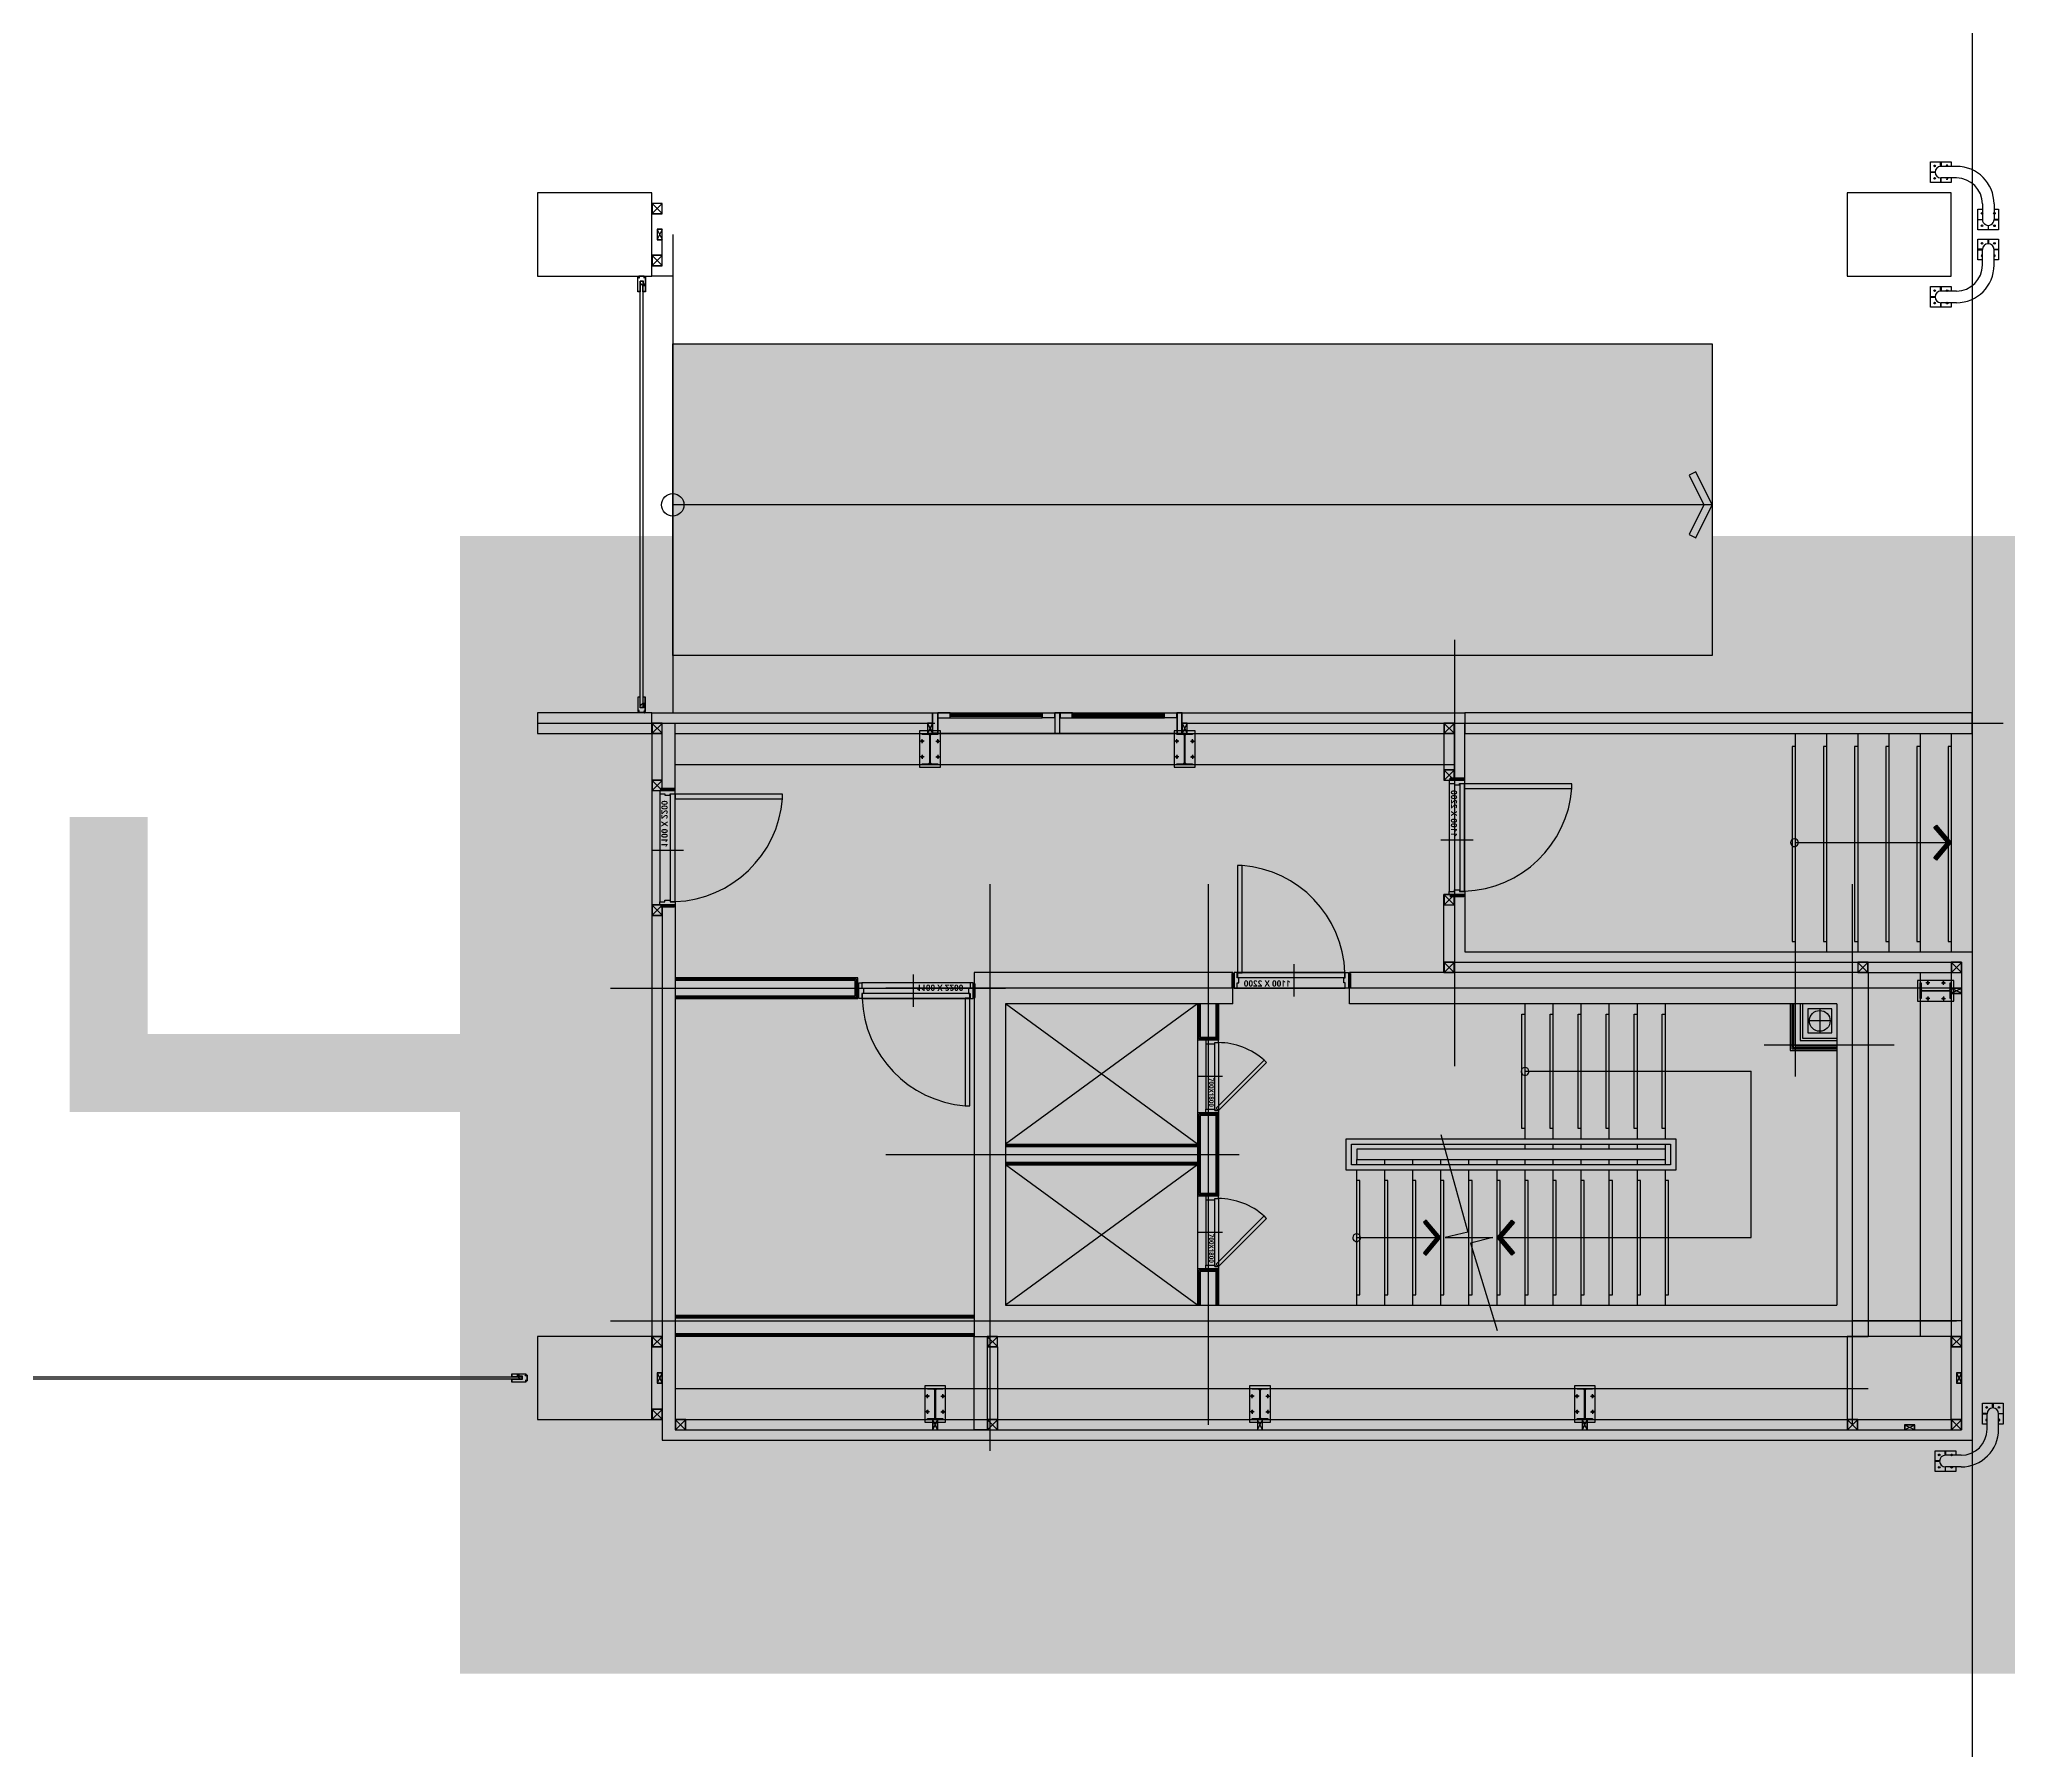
# Model space of a CAD drawing. Header units: millimetres. Extents: x 0 to 356400, y 0 to 68257.
# Drawn here: x 66190 to 66948, y 4774 to 5433 of the extents above; entities that cross this region are included whole.
import ezdxf
from ezdxf.enums import TextEntityAlignment as Align

# ---------------------------------------------------------------- set-up
doc = ezdxf.new("R2010")
doc.units = ezdxf.units.MM
doc.header["$LTSCALE"] = 75
doc.linetypes.add('HID', pattern=[2.3, 1.5, -0.8])
for name, color, linetype in [('1', 7, 'Continuous'), ('6', 6, 'Continuous'), ('8', 8, 'Continuous'), ('AA-XXXX-TXT1', 2, 'Continuous'), ('SS-PLATE', 32, 'Continuous')]:
    doc.layers.add(name, color=color, linetype=linetype)
doc.styles.add('SHP-나눔bo', font='')
doc.styles.get('SHP-나눔bo').set_extended_font_data('NanumGothic', bold=True)

# ---------------------------------------------------------------- blocks, each defined once
blk = doc.blocks.new('BOLT')
at = {"layer": '1', "color": 251}
for p, q in [((-21, 0), (21, 0)), ((0, -21), (0, 21))]:
    blk.add_line(p, q, dxfattribs=at)
at = {"layer": '6', "color": 251}
blk.add_circle((0, 0), 11, dxfattribs=at)
blk = doc.blocks.new('WC2_BP')
at = {"layer": 'SS-PLATE', "color": 251, "ltscale": 0.05}
blk.add_lwpolyline([(-175, -100), (175, -100), (175, 100), (-175, 100)], close=True, dxfattribs=at)
at = {"linetype": 'HID', "yscale": 0.909090909090909, "zscale": 0.909090909090909}
for p, xscale in [((-75, 75), -0.909090909090909), ((75, 75), 0.909090909090909)]:
    blk.add_blockref('BOLT', p, dxfattribs=dict(at, xscale=xscale))
at = {"linetype": 'HID', "yscale": 0.909090909090909, "zscale": 0.909090909090909, "rotation": 180}
for p, xscale in [((-75, -75), 0.909090909090909), ((75, -75), -0.909090909090909)]:
    blk.add_blockref('BOLT', p, dxfattribs=dict(at, xscale=xscale))
blk = doc.blocks.new('G$C7369CDF7')
at = {"layer": '8'}
h = blk.add_hatch(color=256, dxfattribs=at)
h.dxf.hatch_style = 1
h.paths.add_polyline_path([(54280, 45550), (54280, 55550), (51280, 55550), (51280, 45550)])
for p, q in [((54930, 50473), (54930, 58350)), ((61474, 58150), (61474, 58350)), ((61474, 58350), (61674, 58350)), ((61674, 58350), (61674, 58306)), ((49936, 58262), (50086, 58262)), ((49986, 58262), (49986, 58306)), ((49986, 58306), (50186, 58306)), ((50084, 58302), (50084, 58262)), ((50088, 58302), (50084, 58302)), ((50088, 58262), (50088, 58302)), ((50182, 58208), (50142, 58208)), ((50142, 58204), (50182, 58204)), ((50182, 58204), (50182, 58208)), ((50186, 58306), (50186, 58106)), ((50274, 58106), (50274, 58306)), ((50274, 58306), (50474, 58306)), ((50278, 58204), (50278, 58208)), ((50278, 58208), (50318, 58208)), ((50318, 58204), (50278, 58204)), ((50372, 58302), (50376, 58302)), ((50372, 58262), (50372, 58302)), ((50524, 58262), (50374, 58262)), ((50376, 58302), (50376, 58262)), ((50474, 58306), (50474, 58262)), ((61478, 58248), (61478, 58252)), ((61478, 58252), (61518, 58252)), ((61518, 58248), (61478, 58248)), ((61572, 58346), (61576, 58346)), ((61572, 58306), (61572, 58346)), ((61572, 58194), (61572, 58154)), ((61724, 58306), (61574, 58306)), ((61724, 58194), (61574, 58194)), ((61576, 58346), (61576, 58306)), ((61576, 58154), (61576, 58194)), ((61674, 58194), (61674, 58150)), ((21630, 58050), (97030, 58050)), ((49936, 58150), (50086, 58150)), ((49986, 58106), (49986, 58150)), ((50186, 58106), (49986, 58106)), ((50084, 58110), (50084, 58150)), ((50088, 58110), (50084, 58110)), ((50088, 58150), (50088, 58110)), ((50474, 58106), (50274, 58106)), ((50372, 58150), (50372, 58110)), ((50372, 58110), (50376, 58110)), ((50524, 58150), (50374, 58150)), ((50376, 58110), (50376, 58150)), ((50474, 58150), (50474, 58106)), ((55030, 58050), (54830, 58050)), ((54830, 58050), (54830, 53170)), ((55030, 53170), (55030, 58050)), ((55030, 58050), (55030, 58050)), ((57130, 53170), (57130, 58050)), ((57130, 58050), (61830, 58050)), ((61674, 58150), (61474, 58150)), ((61572, 58154), (61576, 58154)), ((61830, 45450), (61830, 58050)), ((49530, 57650), (49530, 57850)), ((49530, 57850), (49574, 57850)), ((49574, 57900), (49574, 57750)), ((49686, 57900), (49686, 57750)), ((49686, 57850), (49730, 57850)), ((49730, 57850), (49730, 57650)), ((50630, 57850), (49830, 57850)), ((49830, 57850), (49830, 56850)), ((50630, 56850), (50630, 57850)), ((50730, 57650), (50730, 57850)), ((50730, 57850), (50774, 57850)), ((50774, 57900), (50774, 57750)), ((50886, 57900), (50886, 57750)), ((50886, 57850), (50930, 57850)), ((50930, 57850), (50930, 57650)), ((55030, 57850), (57130, 57850)), ((55155, 57850), (55155, 57820)), ((55155, 57820), (57030, 57820)), ((55912, 57708), (56080, 57850)), ((56080, 57806), (55934, 57683)), ((56080, 56350), (56080, 57850)), ((56080, 57850), (56248, 57708)), ((56226, 57683), (56080, 57806)), ((57030, 57820), (57030, 57850)), ((57230, 53070), (57230, 57950)), ((57230, 57950), (61730, 57950)), ((57330, 57950), (57230, 57950)), ((57230, 57950), (57230, 57850)), ((57230, 57850), (57330, 57850)), ((57233, 57852), (57328, 57948)), ((57233, 57948), (57328, 57852)), ((57328, 57948), (57233, 57948)), ((57233, 57948), (57233, 57852)), ((57233, 57852), (57328, 57852)), ((57328, 57852), (57328, 57948)), ((57330, 57850), (57330, 57950)), ((57330, 57850), (60830, 57850)), ((57330, 57050), (57330, 57850)), ((57480, 57950), (57480, 56900)), ((57480, 57900), (57480, 47600)), ((57483, 57948, -103000), (57528, 57852, -103000)), ((57528, 57948, -103000), (57483, 57852, -103000)), ((57505, 57550, -103000), (57505, 57850, -103000)), ((60680, 57950), (60680, 56900)), ((60680, 44950), (60680, 57900)), ((60930, 57950), (60830, 57950)), ((60830, 57950), (60830, 57850)), ((61630, 57850), (60830, 57850)), ((60830, 57850), (60830, 56850)), ((60830, 57850), (60930, 57850)), ((60833, 57852), (60928, 57948)), ((60833, 57948), (60928, 57852)), ((60928, 57948), (60833, 57948)), ((60833, 57948), (60833, 57852)), ((60833, 57852), (60928, 57852)), ((60928, 57852), (60928, 57948)), ((60930, 57850), (60930, 57950)), ((61280, 57950, -103000), (61180, 57950, -103000)), ((61180, 57950, -103000), (61180, 57900, -103000)), ((61180, 57900, -103000), (61280, 57900, -103000)), ((61183, 57902, -103000), (61278, 57948, -103000)), ((61183, 57948, -103000), (61278, 57902, -103000)), ((61278, 57948, -103000), (61183, 57948, -103000)), ((61183, 57948, -103000), (61183, 57902, -103000)), ((61183, 57902, -103000), (61278, 57902, -103000)), ((61278, 57902, -103000), (61278, 57948, -103000)), ((61280, 57900, -103000), (61280, 57950, -103000)), ((61730, 57950), (61630, 57950)), ((61630, 57950), (61630, 57850)), ((61630, 56850), (61630, 57850)), ((61630, 57850), (61730, 57850)), ((61633, 57852), (61728, 57948)), ((61633, 57948), (61728, 57852)), ((61728, 57948), (61633, 57948)), ((61633, 57948), (61633, 57852)), ((61633, 57852), (61728, 57852)), ((61728, 57852), (61728, 57948)), ((61730, 45575), (61730, 57950)), ((61730, 57850), (61730, 57950)), ((61930, 57694), (61930, 57894)), ((61930, 57894), (61974, 57894)), ((61934, 57792), (61934, 57796)), ((61934, 57796), (61974, 57796)), ((61974, 57792), (61934, 57792)), ((61974, 57944), (61974, 57794)), ((62086, 57944), (62086, 57794)), ((62086, 57894), (62130, 57894)), ((62126, 57796), (62086, 57796)), ((62086, 57792), (62126, 57792)), ((62126, 57792), (62126, 57796)), ((62130, 57894), (62130, 57694)), ((49730, 57650), (49530, 57650)), ((49534, 57752), (49574, 57752)), ((49534, 57748), (49534, 57752)), ((49574, 57748), (49534, 57748)), ((49628, 57654), (49628, 57694)), ((49632, 57654), (49628, 57654)), ((49632, 57694), (49632, 57654)), ((49726, 57752), (49686, 57752)), ((49686, 57748), (49726, 57748)), ((49726, 57748), (49726, 57752)), ((50930, 57650), (50730, 57650)), ((50734, 57748), (50734, 57752)), ((50734, 57752), (50774, 57752)), ((50774, 57748), (50734, 57748)), ((50828, 57694), (50828, 57654)), ((50828, 57654), (50832, 57654)), ((50832, 57654), (50832, 57694)), ((50926, 57752), (50886, 57752)), ((50886, 57748), (50926, 57748)), ((50926, 57748), (50926, 57752)), ((55934, 57683), (55912, 57708)), ((56248, 57708), (56226, 57683)), ((57502, 57700, -103000), (57509, 57700, -103000)), ((62130, 57694), (61930, 57694)), ((62028, 57738), (62028, 57698)), ((62028, 57698), (62032, 57698)), ((62032, 57698), (62032, 57738)), ((55030, 57550), (57130, 57550)), ((55155, 57550), (55155, 57520)), ((55155, 57520), (57030, 57520)), ((57030, 57520), (57030, 57550)), ((57330, 57550), (60830, 57550)), ((61680, 57500, -103000), (61680, 57400, -103000)), ((61730, 57500, -103000), (61680, 57500, -103000)), ((61683, 57498, -103000), (61728, 57402, -103000)), ((61728, 57498, -103000), (61683, 57402, -103000)), ((61683, 57498, -103000), (61683, 57402, -103000)), ((61728, 57498, -103000), (61683, 57498, -103000)), ((61728, 57402, -103000), (61728, 57498, -103000)), ((61730, 57400, -103000), (61730, 57500, -103000)), ((55030, 57250), (57130, 57250)), ((55155, 57250), (55155, 57220)), ((55155, 57220), (57030, 57220)), ((57030, 57220), (57030, 57250)), ((58030, 57300), (58030, 56050)), ((61680, 57400, -103000), (61730, 57400, -103000)), ((61683, 57402, -103000), (61728, 57402, -103000)), ((57330, 57050), (57230, 57050)), ((57230, 57050), (57230, 56950)), ((57233, 56952), (57328, 57048)), ((57233, 57048), (57328, 56952)), ((57328, 57048), (57233, 57048)), ((57233, 57048), (57233, 56952)), ((57328, 56952), (57328, 57048)), ((57330, 57050), (60830, 57050)), ((57330, 57050), (57330, 52060)), ((57330, 56950), (57330, 57050)), ((60830, 48450), (60830, 57050)), ((61330, 45575), (61330, 57050)), ((61630, 45575), (61630, 57050)), ((49830, 56850), (50630, 56850)), ((55030, 56950), (57130, 56950)), ((55155, 56950), (55155, 56920)), ((55155, 56920), (57030, 56920)), ((61680, 56900), (56480, 56900)), ((57030, 56920), (57030, 56950)), ((57230, 56950), (57330, 56950)), ((57233, 56952), (57328, 56952)), ((60830, 56850), (61630, 56850)), ((61730, 56950), (61630, 56950)), ((61630, 56950), (61630, 56850)), ((61630, 56850), (61730, 56850)), ((61633, 56852), (61728, 56948)), ((61633, 56948), (61728, 56852)), ((61728, 56948), (61633, 56948)), ((61633, 56948), (61633, 56852)), ((61633, 56852), (61728, 56852)), ((61728, 56852), (61728, 56948)), ((61730, 56850), (61730, 56950)), ((55030, 56650), (57130, 56650)), ((55155, 56650), (55155, 56620)), ((57030, 56620), (57030, 56650)), ((57630, 56750), (60530, 56750)), ((57630, 56750), (57630, 52060)), ((57910, 56700), (57680, 56700)), ((57680, 56700), (57680, 56470)), ((57795, 56700), (57795, 56470)), ((57910, 56470), (57910, 56700)), ((57960, 56420), (57960, 56750)), ((57985, 56395), (57985, 56750)), ((58035, 56345), (58035, 56750)), ((58050, 56330), (58050, 56750)), ((58065, 56315), (58065, 56750)), ((58080, 56300), (58080, 56750)), ((60530, 48750), (60530, 56750)), ((55155, 56620), (57030, 56620)), ((57680, 56585), (57910, 56585)), ((57680, 56470), (57910, 56470)), ((55030, 56350), (57130, 56350)), ((55155, 56350), (55155, 56320)), ((55155, 56320), (57030, 56320)), ((57030, 56320), (57030, 56350)), ((57080, 56350), (58330, 56350)), ((57630, 56420), (57960, 56420)), ((57630, 56395), (57985, 56395)), ((57630, 56345), (58035, 56345)), ((57630, 56330), (58050, 56330)), ((57630, 56315), (58065, 56315)), ((57630, 56300), (58080, 56300)), ((58280, 53750), (58280, 55925)), ((59880, 55925), (58280, 55925)), ((59880, 53480), (59880, 55925)), ((51280, 45550), (51280, 55550)), ((51280, 55550), (54280, 55550)), ((52830, 55550), (52514, 55393)), ((52830, 55550), (52830, 45550)), ((53147, 55393), (52830, 55550)), ((54280, 55550), (54280, 45550)), ((52514, 55393), (52546, 55329)), ((52546, 55329), (52830, 55470)), ((52830, 55470), (53115, 55329)), ((53115, 55329), (53147, 55393)), ((54930, 50473), (54930, 55400)), ((54930, 50473), (54930, 55400)), ((54930, 50473), (54930, 55400)), ((58930, 52030), (58930, 55200)), ((58930, 55200), (59230, 55200)), ((58980, 52080), (58980, 55150)), ((58980, 55150), (59180, 55150)), ((59180, 55150), (59180, 52080)), ((59230, 55200), (59230, 52030)), ((60430, 55130), (59330, 55130)), ((59330, 55130), (59330, 55100)), ((60430, 55100), (60430, 55130)), ((58930, 55100), (57630, 55100)), ((57730, 55070), (57730, 55100)), ((58830, 55070), (57730, 55070)), ((58830, 55100), (58830, 55070)), ((59030, 55100), (58980, 55100)), ((59130, 55100), (59030, 55100)), ((59030, 55100), (59030, 52130)), ((59180, 55100), (59130, 55100)), ((59130, 52130), (59130, 55100)), ((60530, 55100), (59230, 55100)), ((58930, 54830), (57630, 54830)), ((57730, 54800), (57730, 54830)), ((58830, 54800), (57730, 54800)), ((58830, 54830), (58830, 54800)), ((59030, 54830), (58980, 54830)), ((59180, 54830), (59130, 54830)), ((60530, 54830), (59230, 54830)), ((60430, 54860), (59330, 54860)), ((59330, 54860), (59330, 54830)), ((60430, 54830), (60430, 54860)), ((60430, 54590), (59330, 54590)), ((59330, 54590), (59330, 54560)), ((60430, 54560), (60430, 54590)), ((58930, 54560), (57630, 54560)), ((57730, 54530), (57730, 54560)), ((58830, 54530), (57730, 54530)), ((58830, 54560), (58830, 54530)), ((59030, 54560), (58980, 54560)), ((59180, 54560), (59130, 54560)), ((60530, 54560), (59230, 54560)), ((58930, 54290), (57630, 54290)), ((57730, 54260), (57730, 54290)), ((58830, 54260), (57730, 54260)), ((58830, 54290), (58830, 54260)), ((59030, 54290), (58980, 54290)), ((59180, 54290), (59130, 54290)), ((60530, 54290), (59230, 54290)), ((60430, 54320), (59330, 54320)), ((59330, 54320), (59330, 54290)), ((60430, 54290), (60430, 54320)), ((61330, 54325, -103000), (61630, 54325, -103000)), ((61480, 54328, -103000), (61480, 54322, -103000)), ((61728, 54348, -103000), (61633, 54302, -103000)), ((61728, 54302, -103000), (61633, 54348, -103000)), ((58930, 54020), (57630, 54020)), ((57730, 53990), (57730, 54020)), ((58830, 54020), (58830, 53990)), ((59030, 54020), (58980, 54020)), ((59180, 54020), (59130, 54020)), ((60530, 54020), (59230, 54020)), ((60430, 54050), (59330, 54050)), ((59330, 54050), (59330, 54020)), ((60430, 54020), (60430, 54050)), ((58830, 53990), (57730, 53990)), ((58930, 53750), (57630, 53750)), ((57730, 53720), (57730, 53750)), ((58830, 53720), (57730, 53720)), ((58830, 53750), (58830, 53720)), ((59030, 53750), (58980, 53750)), ((59180, 53750), (59130, 53750)), ((60530, 53750), (59230, 53750)), ((60430, 53780), (59330, 53780)), ((59330, 53780), (59330, 53750)), ((59712, 53622), (59734, 53647)), ((59880, 53480), (59712, 53622)), ((59734, 53647), (59880, 53524)), ((59880, 53524), (60026, 53647)), ((60048, 53622), (59880, 53480)), ((60026, 53647), (60048, 53622)), ((60430, 53750), (60430, 53780)), ((59180, 53480), (59130, 53480)), ((60530, 53480), (59230, 53480)), ((60430, 53510), (59330, 53510)), ((59330, 53510), (59330, 53480)), ((59880, 52981), (59880, 53439)), ((59880, 53439), (59933, 53225)), ((59933, 53225), (60773, 53482)), ((60430, 53480), (60430, 53510)), ((56055, 53250), (56055, 52940)), ((60430, 53240), (59330, 53240)), ((59330, 53240), (59330, 53210)), ((60430, 53210), (60430, 53240)), ((54130, 53070), (58230, 53070)), ((54830, 53170), (55030, 53170)), ((54830, 45350), (54830, 53170)), ((55480, 53170), (54930, 53170)), ((54930, 50473), (54930, 53170)), ((55480, 53070), (54930, 53070)), ((55030, 53070), (54930, 53070)), ((54930, 53070), (54930, 52970)), ((54933, 52972), (55028, 53068)), ((54933, 53068), (55028, 52972)), ((55028, 53068), (54933, 53068)), ((54933, 53068), (54933, 52972)), ((55028, 52972), (55028, 53068)), ((55030, 45575), (55030, 53070)), ((55030, 52970), (55030, 53070)), ((55330, 45575), (55330, 53070)), ((55480, 53070), (55380, 53070)), ((55380, 53070), (55380, 52970)), ((55383, 52972), (55478, 53068)), ((55383, 53068), (55478, 52972)), ((55478, 53068), (55383, 53068)), ((55383, 53068), (55383, 52972)), ((55460, 53160), (55460, 53030)), ((55480, 53160), (55460, 53160)), ((55480, 53140), (55460, 53140)), ((55480, 53050), (55460, 53050)), ((55470, 53160), (55470, 53030)), ((55478, 52972), (55478, 53068)), ((55480, 53070), (55480, 53170)), ((55480, 53160), (55480, 53030)), ((55480, 52970), (55480, 53070)), ((55480, 52970), (55480, 53070)), ((56550, 53170), (55510, 53170)), ((56580, 53170), (56580, 53070)), ((56580, 53170), (57130, 53170)), ((56580, 53160), (56600, 53160)), ((56580, 53160), (56580, 53030)), ((56580, 53140), (56600, 53140)), ((56580, 53070), (57230, 53070)), ((56580, 52970), (56580, 53070)), ((56680, 53070), (56580, 53070)), ((56580, 53070), (56580, 52970)), ((56580, 53050), (56600, 53050)), ((56583, 52972), (56678, 53068)), ((56583, 53068), (56678, 52972)), ((56678, 53068), (56583, 53068)), ((56583, 53068), (56583, 52972)), ((56590, 53160), (56590, 53030)), ((56600, 53160), (56600, 53030)), ((56678, 52972), (56678, 53068)), ((56680, 52970), (56680, 53070)), ((57330, 53070), (57230, 53070)), ((57230, 53070), (57230, 52970)), ((57233, 52972), (57328, 53068)), ((57233, 53068), (57328, 52972)), ((57328, 53068), (57233, 53068)), ((57233, 53068), (57233, 52972)), ((57328, 52972), (57328, 53068)), ((57330, 52970), (57330, 53070)), ((58887, 52940), (59826, 53198)), ((59180, 53210), (59130, 53210)), ((60530, 53210), (59230, 53210)), ((59826, 53198), (59880, 52981)), ((54930, 52970), (55480, 52970)), ((54930, 52970), (55030, 52970)), ((54933, 52972), (55028, 52972)), ((55380, 52970), (55480, 52970)), ((55383, 52972), (55478, 52972)), ((55480, 53030), (55460, 53030)), ((55510, 53020), (56550, 53020)), ((56580, 53030), (56600, 53030)), ((57330, 52970), (56580, 52970)), ((56580, 52970), (56680, 52970)), ((56583, 52972), (56678, 52972)), ((57230, 52970), (57330, 52970)), ((57233, 52972), (57328, 52972)), ((59180, 52940), (59130, 52940)), ((60530, 52940), (59230, 52940)), ((60430, 52970), (59330, 52970)), ((59330, 52970), (59330, 52940)), ((59880, 52940), (59712, 52798)), ((59734, 52773), (59880, 52896)), ((59880, 52130), (59880, 52940)), ((60048, 52798), (59880, 52940)), ((59880, 52896), (60026, 52773)), ((60430, 52940), (60430, 52970)), ((59180, 52670), (59130, 52670)), ((60530, 52670), (59230, 52670)), ((60430, 52700), (59330, 52700)), ((59330, 52700), (59330, 52670)), ((59712, 52798), (59734, 52773)), ((60026, 52773), (60048, 52798)), ((60430, 52670), (60430, 52700)), ((59180, 52400), (59130, 52400)), ((60530, 52400), (59230, 52400)), ((60430, 52430), (59330, 52430)), ((59330, 52430), (59330, 52400)), ((60430, 52400), (60430, 52430)), ((59030, 52130), (59130, 52130)), ((59180, 52130), (59130, 52130)), ((60530, 52130), (59230, 52130)), ((60430, 52160), (59330, 52160)), ((59330, 52160), (59330, 52130)), ((60430, 52130), (60430, 52160)), ((57630, 52060), (57330, 52060)), ((57330, 52020), (57330, 50980)), ((57340, 52070), (57470, 52070)), ((57340, 52050), (57340, 52070)), ((57340, 52060), (57470, 52060)), ((57340, 52050), (57470, 52050)), ((57360, 52050), (57360, 52070)), ((57450, 52050), (57450, 52070)), ((57470, 52050), (57470, 52070)), ((57480, 50980), (57480, 52020)), ((59230, 52030), (58930, 52030)), ((59180, 52080), (58980, 52080)), ((57250, 51525), (57560, 51525)), ((58172, 51241), (58635, 50778)), ((58195, 51262), (58657, 50800)), ((59672, 51241), (60135, 50778)), ((59695, 51262), (60157, 50800)), ((61330, 51200, -103000), (61630, 51200, -103000)), ((61480, 51203, -103000), (61480, 51197, -103000)), ((61728, 51223, -103000), (61633, 51177, -103000)), ((61728, 51177, -103000), (61633, 51223, -103000)), ((59080, 47600), (59080, 51000)), ((57330, 50940), (57330, 48450)), ((57630, 50940), (57330, 50940)), ((57340, 50950), (57340, 50930)), ((57340, 50950), (57470, 50950)), ((57340, 50940), (57470, 50940)), ((57340, 50930), (57470, 50930)), ((57360, 50950), (57360, 50930)), ((57450, 50950), (57450, 50930)), ((57470, 50950), (57470, 50930)), ((57630, 50940), (57630, 48750)), ((57630, 50800), (57980, 50800)), ((57630, 50788), (57968, 50788)), ((57630, 50775), (57955, 50775)), ((57955, 50775), (57955, 50625)), ((57960, 50800), (57960, 50680)), ((57980, 50800), (57960, 50800)), ((57980, 50790), (57960, 50790)), ((57968, 50788), (57968, 50613)), ((57970, 50800), (57970, 50680)), ((57980, 50800), (57980, 50600)), ((58004, 50800), (57980, 50800)), ((57980, 50800), (57980, 50680)), ((57980, 50790), (57980, 50680)), ((58004, 50765), (58004, 50800)), ((58330, 50840), (58330, 50602)), ((58657, 50800), (58635, 50778)), ((58657, 50765), (58657, 50800)), ((58657, 50800), (58680, 50800)), ((58680, 50800), (59480, 50800)), ((58680, 50800), (58680, 50600)), ((58680, 50800), (58680, 50680)), ((58680, 50800), (58680, 50680)), ((58700, 50800), (58680, 50800)), ((58700, 50790), (58680, 50790)), ((58690, 50800), (58690, 50680)), ((58693, 50788), (59468, 50788)), ((58693, 50788), (58693, 50613)), ((58700, 50800), (58700, 50680)), ((58705, 50775), (59455, 50775)), ((58705, 50775), (58705, 50625)), ((59455, 50775), (59455, 50625)), ((59460, 50800), (59460, 50680)), ((59480, 50800), (59460, 50800)), ((59480, 50790), (59460, 50790)), ((59468, 50788), (59468, 50613)), ((59470, 50800), (59470, 50680)), ((59480, 50800), (59480, 50600)), ((59504, 50800), (59480, 50800)), ((59480, 50800), (59480, 50680)), ((59480, 50790), (59480, 50680)), ((59504, 50765), (59504, 50800)), ((59830, 50840), (59830, 50602)), ((60157, 50800), (60135, 50778)), ((60157, 50765), (60157, 50800)), ((60157, 50800), (60180, 50800)), ((60180, 50800), (60530, 50800)), ((60180, 50800), (60180, 50600)), ((60180, 50800), (60180, 50680)), ((60180, 50800), (60180, 50680)), ((60200, 50800), (60180, 50800)), ((60200, 50790), (60180, 50790)), ((60190, 50800), (60190, 50680)), ((60193, 50788), (60530, 50788)), ((60193, 50788), (60193, 50613)), ((60200, 50800), (60200, 50680)), ((60205, 50775), (60530, 50775)), ((60205, 50775), (60205, 50625)), ((56480, 50700), (61680, 50700)), ((57630, 50625), (57955, 50625)), ((57630, 50613), (57968, 50613)), ((57630, 50600), (57980, 50600)), ((58980, 50600), (57630, 48750)), ((57630, 50600), (58980, 48750)), ((57980, 50700), (57960, 50700)), ((57980, 50680), (57960, 50680)), ((57980, 50680), (58015, 50680)), ((57980, 50600), (58680, 50600)), ((57998, 50680), (58645, 50680)), ((58015, 50765), (58004, 50765)), ((58015, 50680), (58015, 50765)), ((58645, 50765), (58657, 50765)), ((58645, 50680), (58645, 50765)), ((58680, 50680), (58645, 50680)), ((58700, 50700), (58680, 50700)), ((58700, 50680), (58680, 50680)), ((58680, 50600), (59480, 50600)), ((58693, 50613), (59468, 50613)), ((58705, 50625), (59455, 50625)), ((58980, 48750), (58980, 50600)), ((58993, 48750), (58993, 50600)), ((59005, 48750), (59005, 50600)), ((59155, 48750), (59155, 50600)), ((59168, 48750), (59168, 50600)), ((59180, 48750), (59180, 50600)), ((60530, 50600), (59180, 48750)), ((59180, 50600), (60530, 48750)), ((59480, 50700), (59460, 50700)), ((59480, 50680), (59460, 50680)), ((59480, 50680), (59515, 50680)), ((59483, 50600), (60180, 50600)), ((59498, 50680), (60145, 50680)), ((59515, 50765), (59504, 50765)), ((59515, 50680), (59515, 50765)), ((60145, 50765), (60157, 50765)), ((60145, 50680), (60145, 50765)), ((60180, 50680), (60145, 50680)), ((60200, 50700), (60180, 50700)), ((60200, 50680), (60180, 50680)), ((60180, 50600), (60530, 50600)), ((60193, 50613), (60530, 50613)), ((60205, 50625), (60530, 50625)), ((55030, 50450), (54830, 50450)), ((54830, 50450), (54830, 50400)), ((54830, 50280), (54830, 50400)), ((54830, 50400), (54880, 50400)), ((54830, 50400), (55030, 50400)), ((55028, 50448), (54832, 50448)), ((54832, 50448), (54832, 50402)), ((54832, 50402), (55028, 50402)), ((54832, 50402), (54832, 50402)), ((54832, 50282), (54832, 50398)), ((54832, 50398), (54878, 50398)), ((54878, 50398), (54878, 50282)), ((54880, 50400), (54880, 50280)), ((54933, 50452, -103000), (55028, 50498, -103000)), ((54933, 50498, -103000), (55028, 50452, -103000)), ((55028, 50402), (55028, 50448)), ((55330, 50475, -103000), (55030, 50475, -103000)), ((55030, 50400), (55030, 50450)), ((55030, 50400), (55030, 49275)), ((55180, 50472, -103000), (55180, 50478, -103000)), ((54830, 49395), (54830, 50280)), ((54880, 50280), (54830, 50280)), ((54878, 50282), (54832, 50282)), ((54838, 49395), (54838, 50280)), ((54846, 49395), (54846, 50280)), ((54858, 49395), (54858, 50280)), ((54866, 49395), (54866, 50280)), ((54880, 49395), (54880, 50280)), ((54880, 49395), (54830, 49395)), ((54830, 49395), (54830, 49275)), ((54830, 49275), (54880, 49275)), ((55030, 49275), (54830, 49275)), ((54830, 49275), (54830, 49225)), ((54832, 49393), (54832, 49277)), ((54878, 49393), (54832, 49393)), ((54832, 49277), (54878, 49277)), ((55028, 49273), (54832, 49273)), ((54832, 49273), (54832, 49227)), ((54878, 49277), (54878, 49393)), ((54880, 49275), (54880, 49395)), ((55028, 49227), (55028, 49273)), ((55030, 49225), (55030, 49275)), ((54830, 49225), (55030, 49225)), ((54830, 49105), (54830, 49225)), ((54830, 49225), (54880, 49225)), ((54830, 48220), (54830, 49105)), ((54880, 49105), (54830, 49105)), ((54832, 49227), (55028, 49227)), ((54832, 49227), (54832, 49227)), ((54832, 49107), (54832, 49223)), ((54832, 49223), (54878, 49223)), ((54878, 49107), (54832, 49107)), ((54838, 49105), (54838, 48220)), ((54846, 49105), (54846, 48220)), ((54858, 49105), (54858, 48220)), ((54866, 49105), (54866, 48220)), ((54878, 49223), (54878, 49107)), ((54880, 49225), (54880, 49105)), ((54880, 48220), (54880, 49105)), ((55030, 49225), (55030, 48100)), ((57480, 44950), (57480, 48750)), ((57630, 48750), (60530, 48750)), ((56480, 48600), (61680, 48600)), ((60680, 48600), (61930, 48600)), ((60930, 48675), (60830, 48675)), ((60830, 48675), (60830, 48575)), ((60830, 48450), (60830, 48575)), ((60830, 48575), (61730, 48575)), ((60830, 48575), (60930, 48575)), ((60833, 48577), (60928, 48673)), ((60833, 48673), (60928, 48577)), ((60928, 48673), (60833, 48673)), ((60833, 48673), (60833, 48577)), ((60833, 48577), (60928, 48577)), ((60928, 48577), (60928, 48673)), ((60930, 48675), (61730, 48675)), ((60930, 48575), (60930, 48675)), ((61730, 48675), (61630, 48675)), ((61630, 48675), (61630, 48575)), ((61630, 48575), (61730, 48575)), ((61633, 48577), (61728, 48673)), ((61633, 48673), (61728, 48577)), ((61728, 48673), (61633, 48673)), ((61633, 48673), (61633, 48577)), ((61633, 48577), (61728, 48577)), ((61728, 48577), (61728, 48673)), ((61730, 48575), (61730, 48675)), ((61730, 48575), (61730, 48450)), ((57330, 48450), (60830, 48450)), ((57430, 48410), (57430, 47370)), ((57570, 48460), (57440, 48460)), ((57440, 48440), (57440, 48460)), ((57570, 48450), (57440, 48450)), ((57570, 48440), (57440, 48440)), ((57460, 48440), (57460, 48460)), ((57550, 48440), (57550, 48460)), ((57570, 48440), (57570, 48460)), ((57580, 47370), (57580, 48410)), ((60630, 48450), (60630, 45575)), ((60643, 48450), (60643, 45575)), ((60655, 48450), (60655, 45575)), ((60805, 48450), (60805, 45575)), ((60818, 48450), (60818, 45575)), ((60830, 48450), (60830, 45575)), ((61730, 48450), (60830, 48450)), ((54880, 48220), (54830, 48220)), ((54830, 48220), (54830, 48100)), ((54832, 48218), (54832, 48102)), ((54878, 48218), (54832, 48218)), ((54878, 48102), (54878, 48218)), ((54880, 48100), (54880, 48220)), ((54830, 48100), (54880, 48100)), ((54830, 48050), (54830, 48100)), ((54830, 48100), (55030, 48100)), ((55030, 48050), (54830, 48050)), ((54832, 48102), (54878, 48102)), ((54832, 48052), (54832, 48098)), ((54832, 48098), (55028, 48098)), ((55028, 48052), (54832, 48052)), ((54930, 44250), (54930, 48073)), ((54930, 44250), (54930, 48073)), ((54930, 44250), (54930, 48073)), ((54930, 44250), (54930, 48073)), ((54930, 45575), (54930, 48073)), ((54933, 48002, -103000), (55028, 48048, -103000)), ((54933, 48048, -103000), (55028, 48002, -103000)), ((55028, 48098), (55028, 48052)), ((55030, 48100), (55030, 48050)), ((55330, 48025, -103000), (55030, 48025, -103000)), ((55180, 48022, -103000), (55180, 48028, -103000)), ((61330, 48075, -103000), (61630, 48075, -103000)), ((61480, 48078, -103000), (61480, 48072, -103000)), ((61728, 48098, -103000), (61633, 48052, -103000)), ((61728, 48052, -103000), (61633, 48098, -103000)), ((57660, 47865), (57350, 47865)), ((57580, 47330), (57380, 47330)), ((57380, 47330), (57380, 45575)), ((57568, 47318), (57393, 47318)), ((57393, 47318), (57393, 45575)), ((57555, 47305), (57405, 47305)), ((57405, 47305), (57405, 45575)), ((57440, 47340), (57440, 47320)), ((57570, 47340), (57440, 47340)), ((57570, 47330), (57440, 47330)), ((57570, 47320), (57440, 47320)), ((57460, 47340), (57460, 47320)), ((57550, 47340), (57550, 47320)), ((57555, 45575), (57555, 47305)), ((57568, 45575), (57568, 47318)), ((57570, 47340), (57570, 47320)), ((57580, 45575), (57580, 47330)), ((61730, 45675), (61630, 45675)), ((61630, 45675), (61630, 45575)), ((61633, 45577), (61728, 45673)), ((61633, 45673), (61728, 45577)), ((61728, 45673), (61633, 45673)), ((61633, 45673), (61633, 45577)), ((61728, 45577), (61728, 45673)), ((61730, 45575), (61730, 45675)), ((50230, 45550), (50630, 45550)), ((50630, 45550), (50630, 45450)), ((50630, 45550), (54830, 45550)), ((54280, 45550), (51280, 45550)), ((55580, 45575), (54930, 45575)), ((55560, 45565), (55560, 45435)), ((55580, 45565), (55560, 45565)), ((55580, 45545), (55560, 45545)), ((55570, 45565), (55570, 45435)), ((55580, 45450), (55580, 45575)), ((55580, 45565), (55580, 45435)), ((56650, 45575), (55610, 45575)), ((56155, 45655), (56155, 45345)), ((56680, 45575), (61730, 45575)), ((56680, 45450), (56680, 45575)), ((56680, 45565), (56700, 45565)), ((56680, 45565), (56680, 45435)), ((56680, 45545), (56700, 45545)), ((56690, 45565), (56690, 45435)), ((56700, 45565), (56700, 45435)), ((61630, 45575), (61730, 45575)), ((61633, 45577), (61728, 45577)), ((50630, 45350), (49830, 45350)), ((49830, 45350), (49830, 44250)), ((50030, 45450), (49930, 45450)), ((49930, 45450), (49930, 45350)), ((49930, 45350), (50030, 45350)), ((49933, 45352), (50028, 45448)), ((49933, 45448), (50028, 45352)), ((50028, 45448), (49933, 45448)), ((49933, 45448), (49933, 45352)), ((49933, 45352), (50028, 45352)), ((50028, 45352), (50028, 45448)), ((50030, 45350), (50030, 45450)), ((50280, 45450, -103000), (50180, 45450, -103000)), ((50180, 45450, -103000), (50180, 45400, -103000)), ((50180, 45400, -103000), (50280, 45400, -103000)), ((50183, 45402, -103000), (50278, 45448, -103000)), ((50183, 45448, -103000), (50278, 45402, -103000)), ((50278, 45448, -103000), (50183, 45448, -103000)), ((50183, 45448, -103000), (50183, 45402, -103000)), ((50183, 45402, -103000), (50278, 45402, -103000)), ((50530, 45450), (50230, 45450)), ((50278, 45402, -103000), (50278, 45448, -103000)), ((50280, 45400, -103000), (50280, 45450, -103000)), ((50530, 45450), (50430, 45450)), ((50430, 45450), (50430, 45350)), ((50430, 45350), (50530, 45350)), ((50433, 45352), (50528, 45448)), ((50433, 45448), (50528, 45352)), ((50528, 45448), (50433, 45448)), ((50433, 45448), (50433, 45352)), ((50433, 45352), (50528, 45352)), ((50528, 45352), (50528, 45448)), ((50530, 45450), (50530, 45350)), ((50530, 45350), (50530, 45450)), ((50630, 45450), (50630, 45350)), ((50630, 44250), (50630, 45350)), ((50640, 45277), (50640, 45288)), ((50640, 45288), (50780, 45288)), ((50642, 45276), (50642, 45286)), ((50642, 45286), (50779, 45286)), ((50722, 45279), (50709, 45279)), ((50709, 45279), (50709, 45269)), ((50722, 45264), (50722, 45279)), ((50779, 45286), (50779, 45264)), ((50780, 45288), (50780, 45263)), ((54820, 45288), (54680, 45288)), ((54680, 45288), (54680, 45263)), ((54819, 45286), (54682, 45286)), ((54682, 45286), (54682, 45264)), ((54739, 45264), (54739, 45279)), ((54739, 45279), (54752, 45279)), ((54752, 45279), (54752, 45269)), ((54819, 45276), (54819, 45286)), ((54820, 45277), (54820, 45288)), ((55030, 45350), (54830, 45350)), ((54830, 45350), (54830, 44250)), ((54930, 45350), (54930, 45450)), ((55580, 45450), (54930, 45450)), ((55030, 45450), (54930, 45450)), ((54930, 45450), (54930, 45350)), ((54930, 45350), (55030, 45350)), ((54933, 45352), (55028, 45448)), ((54933, 45448), (55028, 45352)), ((55028, 45448), (54933, 45448)), ((54933, 45448), (54933, 45352)), ((54933, 45352), (55028, 45352)), ((55028, 45352), (55028, 45448)), ((55030, 45350), (55030, 45450)), ((55030, 45350), (60830, 45350)), ((55030, 44250), (55030, 45350)), ((55580, 45450), (55480, 45450)), ((55480, 45450), (55480, 45350)), ((55480, 45350), (55580, 45350)), ((55483, 45352), (55578, 45448)), ((55483, 45448), (55578, 45352)), ((55578, 45448), (55483, 45448)), ((55483, 45448), (55483, 45352)), ((55483, 45352), (55578, 45352)), ((55580, 45455), (55560, 45455)), ((55580, 45435), (55560, 45435)), ((55578, 45352), (55578, 45448)), ((55580, 45350), (55580, 45450)), ((55610, 45425), (56650, 45425)), ((56680, 45455), (56700, 45455)), ((56680, 45450), (61830, 45450)), ((56780, 45450), (56680, 45450)), ((56680, 45450), (56680, 45350)), ((56680, 45435), (56700, 45435)), ((56680, 45350), (56780, 45350)), ((56683, 45352), (56778, 45448)), ((56683, 45448), (56778, 45352)), ((56778, 45448), (56683, 45448)), ((56683, 45448), (56683, 45352)), ((56683, 45352), (56778, 45352)), ((56778, 45352), (56778, 45448)), ((56780, 45350), (56780, 45450)), ((60930, 45450), (60830, 45450)), ((60830, 45450), (60830, 45350)), ((61630, 45350), (60830, 45350)), ((60830, 45350), (60830, 44250)), ((60830, 45350), (60930, 45350)), ((60833, 45352), (60928, 45448)), ((60833, 45448), (60928, 45352)), ((60928, 45448), (60833, 45448)), ((60833, 45448), (60833, 45352)), ((60833, 45352), (60928, 45352)), ((60928, 45352), (60928, 45448)), ((60930, 45350), (60930, 45450)), ((61280, 45450, -103000), (61180, 45450, -103000)), ((61180, 45450, -103000), (61180, 45400, -103000)), ((61180, 45400, -103000), (61280, 45400, -103000)), ((61183, 45402, -103000), (61278, 45448, -103000)), ((61183, 45448, -103000), (61278, 45402, -103000)), ((61278, 45448, -103000), (61183, 45448, -103000)), ((61183, 45448, -103000), (61183, 45402, -103000)), ((61183, 45402, -103000), (61278, 45402, -103000)), ((61278, 45402, -103000), (61278, 45448, -103000)), ((61280, 45400, -103000), (61280, 45450, -103000)), ((61630, 45450), (61530, 45450)), ((61530, 45450), (61530, 45350)), ((61530, 45350), (61630, 45350)), ((61533, 45352), (61628, 45448)), ((61533, 45448), (61628, 45352)), ((61628, 45448), (61533, 45448)), ((61533, 45448), (61533, 45352)), ((61533, 45352), (61628, 45352)), ((61628, 45352), (61628, 45448)), ((61630, 45350), (61630, 45450)), ((61630, 44250), (61630, 45350)), ((50630, 45276), (50630, 45277)), ((50630, 45276), (50630, 45277)), ((50630, 45277), (50640, 45277)), ((50630, 45276), (50642, 45276)), ((50650, 45276), (50630, 45276)), ((50630, 45276), (50630, 45224)), ((50630, 45224), (50630, 45223)), ((50630, 45224), (50630, 45223)), ((50642, 45224), (50630, 45224)), ((50630, 45224), (50650, 45224)), ((50640, 45223), (50630, 45223)), ((50650, 45274), (50632, 45274)), ((50632, 45274), (50632, 45226)), ((50632, 45226), (50650, 45226)), ((50640, 45213), (50640, 45223)), ((50780, 45213), (50640, 45213)), ((50642, 45214), (50642, 45224)), ((50779, 45214), (50642, 45214)), ((50650, 45274), (50650, 45276)), ((50650, 45276), (50650, 45276)), ((50650, 45226), (50650, 45224)), ((50709, 45269), (50679, 45269)), ((50679, 45269), (50679, 45236)), ((50679, 45236), (50779, 45236)), ((50710, 45267), (50680, 45267)), ((50680, 45267), (50680, 45238)), ((50680, 45238), (50680, 45263)), ((50680, 45263), (54780, 45263)), ((54780, 45238), (50680, 45238)), ((50680, 45238), (50780, 45238)), ((50710, 45275), (50711, 45277)), ((50720, 45277), (50710, 45277)), ((50710, 45277), (50710, 45267)), ((50711, 45275), (50710, 45275)), ((50710, 45273), (50711, 45275)), ((50711, 45273), (50710, 45273)), ((50710, 45271), (50711, 45273)), ((50711, 45271), (50710, 45271)), ((50710, 45269), (50711, 45271)), ((50711, 45269), (50710, 45269)), ((50710, 45267), (50711, 45269)), ((50710, 45267), (50712, 45267)), ((50720, 45277), (50711, 45277)), ((50713, 45275), (50713, 45270)), ((50718, 45275), (50713, 45275)), ((50713, 45270), (50718, 45270)), ((50718, 45275), (50718, 45270)), ((50718, 45267), (50721, 45267)), ((50721, 45275), (50720, 45277)), ((50720, 45263), (50720, 45277)), ((50720, 45275), (50721, 45275)), ((50721, 45273), (50720, 45275)), ((50720, 45273), (50721, 45273)), ((50721, 45271), (50720, 45273)), ((50720, 45271), (50721, 45271)), ((50721, 45269), (50720, 45271)), ((50720, 45269), (50721, 45269)), ((50721, 45267), (50720, 45269)), ((50780, 45263), (50720, 45263)), ((50779, 45264), (50722, 45264)), ((50779, 45236), (50779, 45214)), ((50780, 45238), (50780, 45213)), ((54680, 45263), (54740, 45263)), ((54780, 45238), (54680, 45238)), ((54680, 45238), (54680, 45213)), ((54680, 45213), (54820, 45213)), ((54682, 45264), (54739, 45264)), ((54782, 45236), (54682, 45236)), ((54682, 45236), (54682, 45214)), ((54682, 45214), (54819, 45214)), ((54740, 45275), (54741, 45277)), ((54740, 45263), (54740, 45277)), ((54740, 45277), (54750, 45277)), ((54741, 45275), (54740, 45275)), ((54740, 45273), (54741, 45275)), ((54741, 45273), (54740, 45273)), ((54740, 45271), (54741, 45273)), ((54741, 45271), (54740, 45271)), ((54740, 45269), (54741, 45271)), ((54741, 45269), (54740, 45269)), ((54740, 45267), (54741, 45269)), ((54742, 45267), (54740, 45267)), ((54741, 45277), (54750, 45277)), ((54743, 45275), (54743, 45270)), ((54743, 45275), (54748, 45275)), ((54748, 45270), (54743, 45270)), ((54748, 45275), (54748, 45270)), ((54751, 45267), (54748, 45267)), ((54751, 45275), (54750, 45277)), ((54750, 45277), (54750, 45267)), ((54750, 45275), (54751, 45275)), ((54751, 45273), (54750, 45275)), ((54750, 45273), (54751, 45273)), ((54751, 45271), (54750, 45273)), ((54750, 45271), (54751, 45271)), ((54751, 45269), (54750, 45271)), ((54750, 45269), (54751, 45269)), ((54751, 45267), (54750, 45269)), ((54750, 45267), (54780, 45267)), ((54752, 45269), (54782, 45269)), ((54780, 45267), (54780, 45238)), ((54780, 45263), (54780, 45238)), ((54782, 45269), (54782, 45236)), ((54810, 45274), (54810, 45276)), ((54810, 45276), (54810, 45276)), ((54810, 45276), (54830, 45276)), ((54810, 45274), (54829, 45274)), ((54810, 45226), (54810, 45224)), ((54829, 45226), (54810, 45226)), ((54830, 45224), (54810, 45224)), ((54830, 45276), (54819, 45276)), ((54819, 45214), (54819, 45224)), ((54819, 45224), (54830, 45224)), ((54830, 45277), (54820, 45277)), ((54820, 45213), (54820, 45223)), ((54820, 45223), (54830, 45223)), ((54829, 45274), (54829, 45226)), ((54830, 45276), (54830, 45277)), ((54830, 45276), (54830, 45277)), ((54830, 45276), (54830, 45224)), ((54830, 45224), (54830, 45223)), ((54830, 45224), (54830, 45223)), ((49830, 44250), (50630, 44250)), ((54830, 44250), (55030, 44250)), ((60830, 44250), (61630, 44250)), ((61204, 44150), (61203, 44150)), ((61204, 44150), (61203, 44150)), ((61203, 44150), (61203, 44140)), ((61204, 44150), (61204, 44138)), ((61204, 44130), (61204, 44150)), ((61204, 44150), (61256, 44150)), ((61206, 44130), (61206, 44148)), ((61206, 44148), (61255, 44148)), ((61255, 44148), (61255, 44130)), ((61256, 44150), (61258, 44150)), ((61256, 44150), (61258, 44150)), ((61256, 44138), (61256, 44150)), ((61256, 44150), (61256, 44130)), ((61258, 44140), (61258, 44150)), ((61203, 44140), (61193, 44140)), ((61193, 44140), (61193, 44000)), ((61193, 44000), (61218, 44000)), ((61204, 44138), (61194, 44138)), ((61194, 44138), (61194, 44001)), ((61194, 44001), (61216, 44001)), ((61201, 44058), (61201, 44071)), ((61201, 44071), (61211, 44071)), ((61216, 44058), (61201, 44058)), ((61205, 44070), (61203, 44069)), ((61203, 44060), (61203, 44070)), ((61203, 44070), (61213, 44070)), ((61203, 44060), (61203, 44069)), ((61205, 44059), (61203, 44060)), ((61218, 44060), (61203, 44060)), ((61206, 44130), (61204, 44130)), ((61204, 44130), (61204, 44130)), ((61205, 44069), (61205, 44070)), ((61207, 44070), (61205, 44069)), ((61205, 44067), (61210, 44067)), ((61205, 44062), (61205, 44067)), ((61205, 44062), (61210, 44062)), ((61205, 44060), (61205, 44059)), ((61207, 44059), (61205, 44060)), ((61207, 44069), (61207, 44070)), ((61209, 44070), (61207, 44069)), ((61207, 44060), (61207, 44059)), ((61209, 44059), (61207, 44060)), ((61209, 44069), (61209, 44070)), ((61211, 44070), (61209, 44069)), ((61209, 44060), (61209, 44059)), ((61211, 44059), (61209, 44060)), ((61210, 44067), (61210, 44062)), ((61211, 44071), (61211, 44101)), ((61211, 44101), (61244, 44101)), ((61211, 44069), (61211, 44070)), ((61213, 44070), (61211, 44069)), ((61211, 44060), (61211, 44059)), ((61213, 44059), (61211, 44060)), ((61213, 44070), (61213, 44100)), ((61213, 44100), (61243, 44100)), ((61213, 44070), (61213, 44068)), ((61213, 44062), (61213, 44059)), ((61216, 44001), (61216, 44058)), ((61218, 34400), (61218, 44100)), ((61218, 44100), (61243, 44100)), ((61218, 44000), (61218, 44060)), ((61243, 44100), (61243, 34400)), ((61243, 44100), (61243, 44000)), ((61243, 44000), (61268, 44000)), ((61244, 44101), (61244, 44001)), ((61244, 44001), (61266, 44001)), ((61255, 44130), (61256, 44130)), ((61266, 44138), (61256, 44138)), ((61268, 44140), (61258, 44140)), ((61266, 44001), (61266, 44138)), ((61268, 44000), (61268, 44140))]:
    blk.add_line(p, q, dxfattribs=at)
at = {"layer": '8', "elevation": -103000}
for points in [[(57430, 57550), (57430, 57559), (57489, 57559, 0.414214), (57502, 57572), (57502, 57828, 0.414214), (57489, 57841), (57430, 57841), (57430, 57850), (57580, 57850), (57580, 57841), (57522, 57841, 0.414214), (57509, 57828), (57509, 57572, 0.414214), (57522, 57559), (57580, 57559), (57580, 57550)], [(61330, 54400), (61339, 54400), (61339, 54341, 0.414214), (61352, 54328), (61608, 54328, 0.414214), (61621, 54341), (61621, 54400), (61630, 54400), (61630, 54250), (61621, 54250), (61621, 54309, 0.414214), (61608, 54322), (61352, 54322, 0.414214), (61339, 54309), (61339, 54250), (61330, 54250)], [(61330, 51275), (61339, 51275), (61339, 51216, 0.414214), (61352, 51203), (61608, 51203, 0.414214), (61621, 51216), (61621, 51275), (61630, 51275), (61630, 51125), (61621, 51125), (61621, 51184, 0.414214), (61608, 51197), (61352, 51197, 0.414214), (61339, 51184), (61339, 51125), (61330, 51125)], [(55330, 50400), (55321, 50400), (55321, 50459, 0.414214), (55308, 50472), (55052, 50472, 0.414214), (55039, 50459), (55039, 50400), (55030, 50400), (55030, 50550), (55039, 50550), (55039, 50491, 0.414214), (55052, 50478), (55308, 50478, 0.414214), (55321, 50491), (55321, 50550), (55330, 50550)], [(61330, 48150), (61339, 48150), (61339, 48091, 0.414214), (61352, 48078), (61608, 48078, 0.414214), (61621, 48091), (61621, 48150), (61630, 48150), (61630, 48000), (61621, 48000), (61621, 48059, 0.414214), (61608, 48072), (61352, 48072, 0.414214), (61339, 48059), (61339, 48000), (61330, 48000)], [(55330, 47950), (55321, 47950), (55321, 48009, 0.414214), (55308, 48022), (55052, 48022, 0.414214), (55039, 48009), (55039, 47950), (55030, 47950), (55030, 48100), (55039, 48100), (55039, 48041, 0.414214), (55052, 48028), (55308, 48028, 0.414214), (55321, 48041), (55321, 48100), (55330, 48100)]]:
    blk.add_lwpolyline(points, format="xyb", close=True, dxfattribs=at)
for points in [[(57480, 57950), (57480, 57850), (57530, 57850), (57530, 57950)], [(57483, 57948), (57483, 57852), (57528, 57852), (57528, 57948)], [(61730, 54350), (61630, 54350), (61630, 54300), (61730, 54300)], [(61728, 54348), (61633, 54348), (61633, 54302), (61728, 54302)], [(61730, 51225), (61630, 51225), (61630, 51175), (61730, 51175)], [(61728, 51223), (61633, 51223), (61633, 51177), (61728, 51177)], [(54930, 50450), (55030, 50450), (55030, 50500), (54930, 50500)], [(54933, 50452), (55028, 50452), (55028, 50498), (54933, 50498)], [(54930, 48000), (55030, 48000), (55030, 48050), (54930, 48050)], [(54933, 48002), (55028, 48002), (55028, 48048), (54933, 48048)], [(61730, 48100), (61630, 48100), (61630, 48050), (61730, 48050)], [(61728, 48098), (61633, 48098), (61633, 48052), (61728, 48052)]]:
    blk.add_lwpolyline(points, close=True, dxfattribs=at)
at = {"layer": '8'}
for points in [[(55513, 54201), (55513, 53167), (55558, 53167), (55558, 54201)], [(55513, 53122), (56547, 53122), (56547, 53167), (55513, 53167)], [(57378, 50983), (57378, 52017), (57333, 52017), (57333, 50983)], [(56299, 50983), (57333, 50983), (57333, 51028), (56299, 51028)], [(58657, 50800), (58657, 50765), (58004, 50765), (58004, 50800)], [(60157, 50800), (60157, 50765), (59504, 50765), (59504, 50800)], [(57532, 48407), (57532, 47373), (57577, 47373), (57577, 48407)], [(58611, 48407), (57577, 48407), (57577, 48362), (58611, 48362)], [(55613, 46606), (55613, 45572), (55658, 45572), (55658, 46606)], [(55613, 45527), (56647, 45527), (56647, 45572), (55613, 45572)]]:
    blk.add_lwpolyline(points, close=True, dxfattribs=at)
for points in [[(55480, 53040), (55480, 53020), (55510, 53020), (55510, 53070), (55525, 53070), (55525, 53120), (55510, 53120), (55510, 53170), (55480, 53170), (55480, 53150)], [(56580, 53040), (56580, 53020), (56550, 53020), (56550, 53070), (56535, 53070), (56535, 53120), (56550, 53120), (56550, 53170), (56580, 53170), (56580, 53150)], [(57460, 52050), (57480, 52050), (57480, 52020), (57430, 52020), (57430, 52005), (57380, 52005), (57380, 52020), (57330, 52020), (57330, 52050), (57350, 52050)], [(58195, 51262), (58172, 51241)], [(59695, 51262), (59672, 51241)], [(57460, 50950), (57480, 50950), (57480, 50980), (57430, 50980), (57430, 50995), (57380, 50995), (57380, 50980), (57330, 50980), (57330, 50950), (57350, 50950)], [(57450, 48440), (57430, 48440), (57430, 48410), (57480, 48410), (57480, 48395), (57530, 48395), (57530, 48410), (57580, 48410), (57580, 48440), (57560, 48440)], [(57450, 47340), (57430, 47340), (57430, 47370), (57480, 47370), (57480, 47385), (57530, 47385), (57530, 47370), (57580, 47370), (57580, 47340), (57560, 47340)], [(55580, 45445), (55580, 45425), (55610, 45425), (55610, 45475), (55625, 45475), (55625, 45525), (55610, 45525), (55610, 45575), (55580, 45575), (55580, 45555)], [(56680, 45445), (56680, 45425), (56650, 45425), (56650, 45475), (56635, 45475), (56635, 45525), (56650, 45525), (56650, 45575), (56680, 45575), (56680, 45555)]]:
    blk.add_lwpolyline(points, dxfattribs=at)
for centre, radius in [((50026, 58266), 8), ((50146, 58266), 8), ((50314, 58266), 8), ((61514, 58310), 8), ((61514, 58190), 8), ((50026, 58146), 8), ((50146, 58146), 8), ((50314, 58146), 8), ((50770, 57810), 8), ((50890, 57810), 8), ((61970, 57854), 8), ((62090, 57854), 8), ((49570, 57690), 8), ((49690, 57690), 8), ((50770, 57690), 8), ((50890, 57690), 8), ((61970, 57734), 8), ((62090, 57734), 8), ((57795, 56585), 100), ((52830, 45550), 108)]:
    blk.add_circle(centre, radius, dxfattribs=at)
for centre, radius, start, end in [((49936, 57900), 362, 90, 180), ((50086, 58206), 56, 270, 90), ((50374, 58206), 56, 90, 270), ((50434, 58266), 8, 330, 210), ((50524, 57900), 362, 0, 90), ((61574, 58250), 56, 90, 270), ((61634, 58310), 8, 330, 210), ((61634, 58190), 8, 150, 30), ((61724, 57944), 362, 0, 90), ((61724, 57944), 250, 0, 90), ((49936, 57900), 250, 90, 180), ((50434, 58146), 8, 150, 30), ((50524, 57900), 250, 0, 90), ((49570, 57810), 8, 60, 300), ((49690, 57810), 8, 240, 120), ((62030, 57794), 56, 180, 0), ((49630, 57750), 56, 180, 0), ((50830, 57750), 56, 180, 0), ((56080, 56342), 37.5, 90, 270), ((56080, 56342), 37.5, 270, 90), ((55473, 53129), 1075, 2.1965, 85.4701), ((58280, 53750), 37.5, 90, 270), ((58280, 53750), 37.5, 270, 90), ((59880, 52130), 37.5, 90, 270), ((59880, 52130), 37.5, 270, 90), ((57372, 50943), 1075, 92.1965, 175.4701), ((58672, 50797), 668, 138.3916, 179.7655), ((60172, 50797), 668, 138.3916, 179.7655), ((57539, 48447), 1075, 272.1965, 355.4701), ((55573, 45534), 1075, 2.1965, 85.4701), ((50704, 45246), 0.5, 0, 180), ((50706, 45246), 2, 180, 320.0288), ((50706, 45246), 1, 180, 310.761), ((50678, 45266), 35.2, 323.3097, 1.8757), ((50677, 45272), 40, 317.9871, 354.162), ((50713, 45267), 0.5, 0, 180), ((50718, 45267), 0.5, 0, 180), ((54743, 45267), 0.5, 0, 180), ((54783, 45272), 40, 185.838, 222.0129), ((54748, 45267), 0.5, 0, 180), ((54782, 45266), 35.2, 178.1243, 216.6903), ((54755, 45246), 2, 219.9712, 0), ((54755, 45246), 1, 229.239, 0), ((54756, 45246), 0.5, 0, 180), ((61213, 44067), 0.5, 90, 270), ((61213, 44062), 0.5, 90, 270), ((61214, 44102), 35.2, 268.1243, 306.6903), ((61209, 44103), 40, 275.838, 312.0129), ((61234, 44075), 2, 309.9712, 90), ((61234, 44076), 0.5, 90, 270), ((61234, 44075), 1, 319.239, 90)]:
    blk.add_arc(centre, radius, start, end, dxfattribs=at)
for points in [[(56080, 57806), (56080, 57850), (55934, 57683), (55912, 57708)], [(56226, 57683), (56248, 57708), (56080, 57806), (56080, 57850)], [(59734, 53647), (59712, 53622), (59880, 53524), (59880, 53480)], [(59880, 53524), (59880, 53480), (60026, 53647), (60048, 53622)], [(59734, 52773), (59712, 52798), (59880, 52896), (59880, 52940)], [(59880, 52896), (59880, 52940), (60026, 52773), (60048, 52798)]]:
    blk.add_solid(points, dxfattribs=at)
for p, rotation in [((57505, 57700, -103000), 89.99999999999993), ((61480, 54325, -103000), 359.9999999999999), ((61480, 51200, -103000), 359.9999999999999), ((55180, 50475, -103000), 179.9999999999999), ((55180, 48025, -103000), 179.9999999999999), ((61480, 48075, -103000), 359.9999999999999)]:
    blk.add_blockref('WC2_BP', p, dxfattribs=dict(at, rotation=rotation))
at = {"layer": '8', "style": 'SHP-나눔bo', "text_generation_flag": 4}
for rotation, p in [(180, (55800, 53036)), (270, (57465, 51269)), (90, (57446, 48121)), (180, (55900, 45441))]:
    blk.add_text('1100 X 2200', height=60, rotation=rotation, dxfattribs=at).set_placement(p, align=Align.CENTER)
at = {"layer": '8', "style": 'SHP-나눔bo'}
for p in [(58483, 50710), (59983, 50710)]:
    blk.add_text('700X1800', height=45, dxfattribs=at).set_placement(p, align=Align.CENTER)

msp = doc.modelspace()

# ---------------------------------------------------------------- hatches: boundary and pattern name
at = {"transparency": 33554687}
h = msp.add_hatch(color=254, dxfattribs=at)
h.dxf.hatch_style = 1
h.paths.add_polyline_path([(66377.37, 5216.91), (66993.17, 5216.91), (66993.17, 4829.09), (66377.37, 4829.09)])

# ---------------------------------------------------------------- linework, layer by layer
at = {"const_width": 50}
msp.add_lwpolyline([(66377.37, 5216.91), (66993.17, 5216.91), (66993.17, 4829.09), (66377.37, 4829.09)], close=True, dxfattribs=at)
at = {"layer": 'AA-XXXX-TXT1', "const_width": 30}
for points in [[(66217.14, 5133.77), (66217.14, 5035.21), (66662.65, 5035.21), (66662.65, 4976.44), (67151.69, 4976.44), (67151.69, 5069.64)], [(66217.14, 5069.64), (66217.14, 5035.21)]]:
    msp.add_lwpolyline(points, dxfattribs=at)

# ---------------------------------------------------------------- block references
at = {"xscale": 0.04000000000000001, "yscale": 0.04000000000000001, "zscale": 0.04000000000000001, "rotation": 270}
msp.add_blockref('G$C7369CDF7', (64612.17, 7367.09), dxfattribs=at)

doc.saveas('drawing.dxf')
